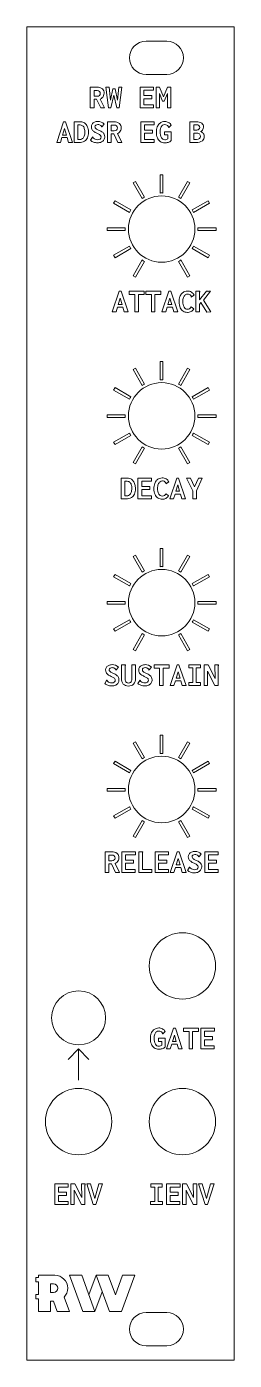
# Model space of a CAD drawing. Header units: millimetres. Extents: x 0 to 20, y 0 to 128.
import ezdxf

# ---------------------------------------------------------------- set-up
doc = ezdxf.new("R2010")
doc.units = ezdxf.units.MM
doc.layers.add('Cuts', color=1, linetype='Continuous', lineweight=13, true_color=0xff0000)
doc.layers.add('VectorEngraving', color=5, linetype='Continuous', lineweight=13, true_color=0x0000ff)

# ---------------------------------------------------------------- blocks, each defined once
blk = doc.blocks.new('block 9')
at = {"layer": 'VectorEngraving', "color": 3, "true_color": 0x00ff00, "flags": 128}
for points in [[(-0.14, 5.23), (-0.14, 3.47, -0.009431), (-0.01, 3.48, -0.009428), (0.12, 3.47), (0.12, 5.23), (-0.14, 5.23)], [(-2.52, 4.59), (-2.75, 4.46), (-1.88, 2.94, -0.018851), (-1.65, 3.07), (-2.52, 4.59)], [(2.5, 4.59), (1.62, 3.07, -0.018853), (1.85, 2.94), (2.73, 4.46), (2.5, 4.59)], [(-4.49, 2.72), (-4.63, 2.49), (-3.11, 1.61, -0.018852), (-2.97, 1.84), (-4.49, 2.72)], [(4.47, 2.72), (2.95, 1.84, -0.018855), (3.08, 1.61), (4.6, 2.49), (4.47, 2.72)], [(-5.26, 0.11), (-5.26, -0.15), (-3.51, -0.15, -0.009435), (-3.51, -0.02, -0.009432), (-3.51, 0.11), (-5.26, 0.11)], [(3.48, 0.11, -0.009425), (3.49, -0.02, -0.009435), (3.48, -0.15), (5.24, -0.15), (5.24, 0.11), (3.48, 0.11)], [(-3.11, -1.66), (-4.63, -2.53), (-4.49, -2.76), (-2.97, -1.88, -0.018852), (-3.11, -1.66)], [(3.08, -1.66, -0.018855), (2.95, -1.88), (4.47, -2.76), (4.6, -2.53), (3.08, -1.66)], [(-1.88, -2.98), (-2.75, -4.5), (-2.52, -4.63), (-1.65, -3.11, -0.018851), (-1.88, -2.98), (-1.88, -2.98)], [(1.85, -2.98, -0.018852), (1.62, -3.11), (2.5, -4.63), (2.73, -4.5), (1.85, -2.98)]]:
    blk.add_lwpolyline(points, format="xyb", dxfattribs=at)

msp = doc.modelspace()

# ---------------------------------------------------------------- linework, layer by layer
at = {"layer": 'Cuts', "color": 1, "true_color": 0xff0000}
for p, q in [((20, 128.5), (0, 128.5)), ((0, 128.5), (0, 0)), ((20, 0), (20, 128.5)), ((11.5, 127.1), (13.5, 127.1)), ((11.5, 123.9), (13.5, 123.9)), ((11.5, 4.6), (13.5, 4.6)), ((11.5, 1.4), (13.5, 1.4)), ((0, 0), (20, 0))]:
    msp.add_line(p, q, dxfattribs=at)
for centre, radius in [((13, 109), 3.2), ((13, 91), 3.2), ((13, 73), 3.2), ((13, 55), 3.2), ((15, 38), 3.2), ((5, 33), 2.6), ((5, 23), 3.2), ((15, 23), 3.2)]:
    msp.add_circle(centre, radius, dxfattribs=at)
for centre, start, end in [((11.5, 125.5), 90, 270), ((13.5, 125.5), 270, 90), ((11.5, 3), 90, 270), ((13.5, 3), 270, 90)]:
    msp.add_arc(centre, 1.6, start, end, dxfattribs=at)
at = {"layer": 'VectorEngraving'}
for p, q in [((5, 30), (4, 29)), ((5, 27), (5, 30)), ((5, 30), (6, 29))]:
    msp.add_line(p, q, dxfattribs=at)
at = {"layer": 'VectorEngraving', "color": 5, "true_color": 0x0000ff}
for p, q in [((6, 6.3), (6.69, 8.2)), ((7.28, 6.6), (6.58, 4.69))]:
    msp.add_line(p, q, dxfattribs=at)
at = {"layer": 'VectorEngraving', "flags": 128}
for points in [[(6.13, 120.67), (6.13, 122.66), (6.76, 122.66, -0.190523), (7.29, 122.5, -0.21489), (7.46, 122.08, -0.100191), (7.41, 121.86, -0.09654), (7.28, 121.66, -0.110602), (7.09, 121.53), (7.51, 120.67), (7.13, 120.67), (6.73, 121.5), (6.49, 121.5), (6.49, 120.67)], [(6.49, 121.8), (6.78, 121.8, 0.191831), (7.01, 121.87, 0.215461), (7.09, 122.07, 0.19551), (7.01, 122.26, 0.214661), (6.78, 122.35), (6.49, 122.35)], [(4.58, 117.34), (4.58, 119.33), (5.09, 119.33, -0.111809), (5.5, 119.26, -0.118038), (5.74, 119.06, -0.086032), (5.9, 118.74, -0.073414), (5.95, 118.32, -0.093797), (5.86, 117.8, -0.163829), (5.57, 117.46, -0.136034), (5.06, 117.34)], [(4.93, 117.62), (5.05, 117.62, 0.155033), (5.37, 117.71, 0.160924), (5.55, 117.95, 0.087589), (5.6, 118.32, 0.068844), (5.55, 118.7, 0.162589), (5.39, 118.95, 0.168551), (5.08, 119.04), (4.93, 119.04)], [(6.81, 117.31, -0.082459), (6.44, 117.37, -0.123923), (6.15, 117.55), (6.33, 117.84), (6.34, 117.87), (6.37, 117.85, 0.04687), (6.39, 117.8, 0.09145), (6.44, 117.75, 0.068159), (6.61, 117.65, 0.095003), (6.83, 117.61, 0.154469), (7.07, 117.67, 0.260654), (7.16, 117.87, 0.120851), (7.13, 117.99, 0.121961), (7.02, 118.1, 0.038254), (6.77, 118.23, -0.058107), (6.45, 118.41, -0.120043), (6.28, 118.61, -0.112683), (6.23, 118.85, -0.159231), (6.31, 119.11, -0.131771), (6.53, 119.3, -0.110553), (6.86, 119.36, -0.218459), (7.46, 119.11), (7.25, 118.86), (7.23, 118.84), (7.21, 118.86, 0.052527), (7.2, 118.91, 0.094698), (7.15, 118.97, 0.123915), (7.02, 119.05, 0.06748), (6.86, 119.07, 0.17107), (6.66, 119.01, 0.239524), (6.58, 118.87, 0.131511), (6.61, 118.75, 0.113696), (6.72, 118.64, 0.038355), (6.99, 118.51, -0.053425), (7.31, 118.33, -0.127597), (7.47, 118.13, -0.104237), (7.52, 117.89, -0.12798), (7.44, 117.61, -0.14679), (7.21, 117.39, -0.123967)], [(7.78, 117.34), (7.78, 119.33), (8.41, 119.33, -0.190523), (8.94, 119.17, -0.21489), (9.11, 118.75, -0.100191), (9.06, 118.53, -0.09654), (8.93, 118.33, -0.110602), (8.74, 118.2), (9.16, 117.34), (8.78, 117.34), (8.38, 118.17), (8.14, 118.17), (8.14, 117.34)], [(8.14, 118.47), (8.43, 118.47, 0.191831), (8.66, 118.54, 0.215461), (8.74, 118.74, 0.19551), (8.66, 118.94, 0.214661), (8.43, 119.02), (8.14, 119.02)], [(13.3, 117.31, -0.158609), (12.87, 117.44, -0.143527), (12.59, 117.79, -0.099023), (12.5, 118.33, -0.094113), (12.58, 118.85, -0.114791), (12.79, 119.16, -0.108028), (13.05, 119.32, -0.075567), (13.3, 119.36, -0.124802), (13.66, 119.27, -0.151526), (13.92, 119.01), (13.71, 118.81), (13.69, 118.79), (13.67, 118.81, 0.046497), (13.66, 118.86, 0.079074), (13.62, 118.92, 0.096529), (13.49, 119.02, 0.121945), (13.31, 119.06, 0.14766), (13.08, 119, 0.155579), (12.92, 118.77, 0.093303), (12.86, 118.36, 0.140614), (12.98, 117.79, 0.269693), (13.3, 117.6, 0.065406), (13.46, 117.62, 0.113503), (13.6, 117.7), (13.6, 118.07), (13.27, 118.07), (13.27, 118.37), (13.93, 118.37), (13.93, 117.52, -0.099388), (13.62, 117.35, -0.071095)], [(15.73, 117.34), (15.73, 119.33), (16.33, 119.33, -0.169822), (16.86, 119.19, -0.23768), (17.03, 118.83, -0.133487), (16.96, 118.58, -0.174147), (16.75, 118.4, -0.132357), (17.01, 118.2, -0.167151), (17.11, 117.92, -0.236829), (16.92, 117.5, -0.170949), (16.33, 117.34)], [(16.09, 118.54), (16.3, 118.54, 0.176823), (16.59, 118.61, 0.219126), (16.67, 118.8, 0.232896), (16.59, 118.97, 0.172228), (16.34, 119.04), (16.09, 119.04)], [(16.09, 117.64), (16.37, 117.64, 0.159916), (16.64, 117.71, 0.253314), (16.74, 117.93, 0.214462), (16.64, 118.16, 0.185003), (16.31, 118.25), (16.09, 118.25)], [(15.48, 100.97, -0.137181), (15.08, 101.08, -0.152134), (14.79, 101.41, -0.109573), (14.69, 101.99, -0.085497), (14.76, 102.49, -0.110549), (14.95, 102.8, -0.109274), (15.21, 102.97, -0.089414), (15.49, 103.03, -0.144279), (15.88, 102.92, -0.15015), (16.12, 102.64), (15.89, 102.47), (15.87, 102.45), (15.85, 102.48, 0.11408), (15.85, 102.52, 0.04611), (15.81, 102.59, 0.120563), (15.67, 102.71, 0.097397), (15.51, 102.74, 0.171045), (15.28, 102.65, 0.132489), (15.11, 102.41, 0.095776), (15.04, 102.01, 0.142464), (15.17, 101.47, 0.270554), (15.49, 101.27, 0.136035), (15.69, 101.32, 0.125476), (15.85, 101.49), (16.1, 101.31, -0.142497), (15.83, 101.05, -0.116168)], [(16.79, 101.91), (16.65, 101.74), (16.65, 101.01), (16.3, 101.01), (16.3, 103), (16.68, 103), (16.68, 102.97, 0.168988), (16.66, 102.93, 0.029799), (16.65, 102.85), (16.65, 102.18), (17.31, 103.02, 0.053146), (17.44, 103, 0.010005), (17.55, 103), (17.71, 103), (17.04, 102.16), (17.75, 101.01), (17.34, 101)], [(9.1, 83.01), (9.1, 85), (9.61, 85, -0.111809), (10.02, 84.93, -0.118038), (10.27, 84.72, -0.086032), (10.42, 84.4, -0.073414), (10.48, 83.99, -0.093797), (10.38, 83.47, -0.163829), (10.09, 83.13, -0.136034), (9.58, 83.01)], [(13.05, 82.97, -0.137181), (12.65, 83.08, -0.152134), (12.36, 83.41, -0.109573), (12.26, 83.99, -0.085497), (12.33, 84.49, -0.110549), (12.52, 84.8, -0.109274), (12.78, 84.97, -0.089414), (13.06, 85.03, -0.144279), (13.44, 84.92, -0.15015), (13.69, 84.64), (13.46, 84.47), (13.44, 84.45), (13.42, 84.48, 0.11408), (13.41, 84.52, 0.04611), (13.38, 84.59, 0.120563), (13.24, 84.71, 0.097397), (13.08, 84.74, 0.171045), (12.85, 84.65, 0.132489), (12.68, 84.41, 0.095776), (12.61, 84.01, 0.142464), (12.74, 83.47, 0.270554), (13.06, 83.27, 0.136035), (13.26, 83.32, 0.125476), (13.42, 83.49), (13.67, 83.31, -0.142497), (13.4, 83.05, -0.116168)], [(9.45, 83.29), (9.57, 83.29, 0.155033), (9.89, 83.38, 0.160924), (10.07, 83.62, 0.087589), (10.12, 83.99, 0.068844), (10.08, 84.37, 0.162589), (9.91, 84.62, 0.168551), (9.6, 84.71), (9.45, 84.71)], [(8.18, 64.98, -0.082459), (7.81, 65.04, -0.123923), (7.52, 65.22), (7.7, 65.51), (7.71, 65.54), (7.74, 65.52, 0.04687), (7.76, 65.47, 0.09145), (7.81, 65.41, 0.068159), (7.98, 65.31, 0.095003), (8.2, 65.28, 0.154469), (8.44, 65.34, 0.260654), (8.53, 65.53, 0.120851), (8.5, 65.65, 0.121961), (8.39, 65.77, 0.038254), (8.14, 65.9, -0.058107), (7.82, 66.08, -0.120043), (7.65, 66.28, -0.112683), (7.6, 66.52, -0.159231), (7.68, 66.78, -0.131771), (7.9, 66.96, -0.110553), (8.23, 67.03, -0.218459), (8.83, 66.78), (8.62, 66.53), (8.6, 66.51), (8.58, 66.53, 0.052527), (8.57, 66.58, 0.094698), (8.52, 66.64, 0.123915), (8.39, 66.72, 0.06748), (8.23, 66.74, 0.17107), (8.03, 66.68, 0.239524), (7.95, 66.54, 0.131511), (7.98, 66.42, 0.113696), (8.1, 66.31, 0.038355), (8.36, 66.18, -0.053425), (8.68, 66, -0.127597), (8.84, 65.8, -0.104237), (8.89, 65.56, -0.12798), (8.81, 65.28, -0.14679), (8.58, 65.06, -0.123967)], [(9.8, 64.97, -0.218793), (9.3, 65.16, -0.190278), (9.12, 65.71), (9.12, 67), (9.51, 67), (9.51, 66.97, 0.124617), (9.49, 66.93, 0.045437), (9.48, 66.85), (9.48, 65.7, 0.13334), (9.55, 65.38, 0.278591), (9.81, 65.26, 0.272644), (10.06, 65.38, 0.137686), (10.14, 65.71), (10.14, 67), (10.49, 67), (10.49, 65.72, -0.20833), (10.3, 65.15, -0.198997)], [(11.37, 64.98, -0.082459), (11, 65.04, -0.123923), (10.71, 65.22), (10.89, 65.51), (10.9, 65.54), (10.93, 65.52, 0.04687), (10.95, 65.47, 0.09145), (11, 65.41, 0.068159), (11.17, 65.31, 0.095003), (11.38, 65.28, 0.154469), (11.63, 65.34, 0.260654), (11.72, 65.53, 0.120851), (11.69, 65.65, 0.121961), (11.58, 65.77, 0.038254), (11.33, 65.9, -0.058107), (11.01, 66.08, -0.120043), (10.84, 66.28, -0.112683), (10.79, 66.52, -0.159231), (10.87, 66.78, -0.131771), (11.09, 66.96, -0.110553), (11.42, 67.03, -0.218459), (12.02, 66.78), (11.81, 66.53), (11.79, 66.51), (11.77, 66.53, 0.052527), (11.76, 66.58, 0.094698), (11.71, 66.64, 0.123915), (11.58, 66.72, 0.06748), (11.42, 66.74, 0.17107), (11.22, 66.68, 0.239524), (11.14, 66.54, 0.131511), (11.17, 66.42, 0.113696), (11.28, 66.31, 0.038355), (11.55, 66.18, -0.053425), (11.87, 66, -0.127597), (12.03, 65.8, -0.104237), (12.08, 65.56, -0.12798), (12, 65.28, -0.14679), (11.77, 65.06, -0.123967)], [(17.1, 67), (17.47, 67), (18.15, 65.69), (18.13, 67), (18.48, 67), (18.48, 66.97, 0.127686), (18.46, 66.93, 0.045437), (18.45, 66.85), (18.45, 65.01), (18.12, 65.01), (17.42, 66.41), (17.42, 65.01), (17.1, 65.01)], [(7.56, 47.01), (7.56, 49), (8.19, 49, -0.190523), (8.72, 48.84, -0.21489), (8.89, 48.41, -0.100191), (8.84, 48.19, -0.09654), (8.71, 48, -0.110602), (8.52, 47.87), (8.94, 47.01), (8.56, 47.01), (8.16, 47.83), (7.92, 47.83), (7.92, 47.01)], [(10.79, 49), (11.18, 49), (11.18, 48.97, 0.15231), (11.16, 48.92, 0.043707), (11.15, 48.85), (11.15, 47.3), (12.06, 47.3), (12.06, 47.01), (10.79, 47.01)], [(16.16, 46.97, -0.082459), (15.79, 47.03, -0.123923), (15.5, 47.21), (15.68, 47.51), (15.69, 47.53), (15.72, 47.52, 0.04687), (15.73, 47.47, 0.09145), (15.78, 47.41, 0.068159), (15.96, 47.31, 0.095003), (16.17, 47.27, 0.154469), (16.42, 47.34, 0.260654), (16.51, 47.53, 0.120851), (16.48, 47.65, 0.121961), (16.37, 47.76, 0.038254), (16.12, 47.9, -0.058107), (15.8, 48.08, -0.120043), (15.62, 48.28, -0.112683), (15.57, 48.52, -0.159231), (15.65, 48.78, -0.131771), (15.88, 48.96, -0.110553), (16.21, 49.03, -0.218459), (16.81, 48.77), (16.6, 48.53), (16.58, 48.51), (16.56, 48.53, 0.052527), (16.54, 48.58, 0.094698), (16.5, 48.64, 0.123915), (16.37, 48.71, 0.06748), (16.21, 48.73, 0.17107), (16, 48.67, 0.239524), (15.93, 48.53, 0.131511), (15.96, 48.42, 0.113696), (16.07, 48.31, 0.038355), (16.34, 48.17, -0.053425), (16.66, 47.99, -0.127597), (16.82, 47.8, -0.104237), (16.87, 47.55, -0.12798), (16.79, 47.28, -0.14679), (16.56, 47.06, -0.123967)], [(7.92, 48.13), (8.21, 48.13, 0.191831), (8.44, 48.21, 0.215461), (8.52, 48.4, 0.19551), (8.44, 48.6, 0.214661), (8.21, 48.68), (7.92, 48.68)], [(12.72, 29.97, -0.158609), (12.29, 30.1, -0.143527), (12.01, 30.46, -0.099023), (11.92, 30.99, -0.094113), (12, 31.51, -0.114791), (12.21, 31.83, -0.108028), (12.47, 31.98, -0.075567), (12.72, 32.03, -0.124802), (13.08, 31.94, -0.151526), (13.34, 31.68), (13.13, 31.47), (13.11, 31.45), (13.09, 31.47, 0.046497), (13.08, 31.52, 0.079074), (13.04, 31.59, 0.096529), (12.91, 31.69, 0.121945), (12.73, 31.73, 0.14766), (12.5, 31.66, 0.155579), (12.34, 31.44, 0.093303), (12.28, 31.03, 0.140614), (12.4, 30.45, 0.269693), (12.72, 30.27, 0.065406), (12.88, 30.29, 0.113503), (13.02, 30.37), (13.02, 30.73), (12.69, 30.73), (12.69, 31.03), (13.35, 31.03), (13.35, 30.18, -0.099388), (13.05, 30.02, -0.071095)], [(4.26, 16.99), (4.63, 16.99), (5.3, 15.69), (5.29, 16.99), (5.64, 16.99), (5.64, 16.96, 0.127686), (5.62, 16.92, 0.045437), (5.61, 16.85), (5.61, 15.01), (5.28, 15.01), (4.58, 16.4), (4.58, 15.01), (4.26, 15.01)], [(15.02, 16.99), (15.4, 16.99), (16.07, 15.69), (16.05, 16.99), (16.4, 16.99), (16.4, 16.96, 0.127686), (16.38, 16.92, 0.045437), (16.38, 16.85), (16.38, 15.01), (16.04, 15.01), (15.35, 16.4), (15.35, 15.01), (15.02, 15.01)]]:
    msp.add_lwpolyline(points, format="xyb", close=True, dxfattribs=at)
for points in [[(7.87, 120.67), (7.61, 122.66), (7.93, 122.66), (8.06, 121.41), (8.31, 122.5), (8.51, 122.5), (8.76, 121.42), (8.87, 122.66), (9.16, 122.66), (8.9, 120.67), (8.68, 120.67), (8.39, 121.9), (8.11, 120.67)], [(10.93, 120.67), (10.93, 122.66), (12.23, 122.66), (12.23, 122.37), (11.28, 122.37), (11.28, 121.86), (12.06, 121.86), (12.06, 121.56), (11.28, 121.56), (11.28, 120.97), (12.22, 120.97), (12.22, 120.67)], [(12.47, 120.67), (12.47, 122.66), (12.78, 122.66), (13.17, 121.75), (13.55, 122.66), (13.87, 122.66), (13.87, 120.67), (13.56, 120.67), (13.56, 122.06), (13.24, 121.33), (13.07, 121.33), (12.78, 122.06), (12.78, 120.67)], [(4.04, 117.34), (3.91, 117.81), (3.39, 117.81), (3.25, 117.34), (2.89, 117.34), (3.56, 119.34), (3.74, 119.34), (4.41, 117.34)], [(3.65, 118.68), (3.46, 118.06), (3.83, 118.06)], [(10.99, 117.34), (10.99, 119.33), (12.28, 119.33), (12.28, 119.04), (11.34, 119.04), (11.34, 118.53), (12.11, 118.53), (12.11, 118.23), (11.34, 118.23), (11.34, 117.64), (12.27, 117.64), (12.27, 117.34)], [(9.4, 101.01), (9.27, 101.47), (8.75, 101.47), (8.61, 101.01), (8.25, 101.01), (8.92, 103.01), (9.09, 103.01), (9.77, 101.01)], [(10.41, 101.01), (10.41, 102.69), (9.88, 102.69), (9.88, 103), (11.32, 103), (11.32, 102.69), (10.76, 102.69), (10.76, 101.01)], [(12.01, 101.01), (12.01, 102.69), (11.47, 102.69), (11.47, 103), (12.92, 103), (12.92, 102.69), (12.35, 102.69), (12.35, 101.01)], [(14.19, 101.01), (14.05, 101.47), (13.53, 101.47), (13.39, 101.01), (13.03, 101.01), (13.7, 103.01), (13.88, 103.01), (14.55, 101.01)], [(9.01, 102.34), (8.82, 101.73), (9.19, 101.73)], [(13.79, 102.34), (13.61, 101.73), (13.97, 101.73)], [(10.72, 83.01), (10.72, 85), (12.02, 85), (12.02, 84.7), (11.08, 84.7), (11.08, 84.19), (11.85, 84.19), (11.85, 83.9), (11.08, 83.9), (11.08, 83.3), (12.01, 83.3), (12.01, 83.01)], [(14.94, 83.01), (14.81, 83.47), (14.29, 83.47), (14.15, 83.01), (13.79, 83.01), (14.46, 85.01), (14.63, 85.01), (15.31, 83.01)], [(15.99, 83.01), (15.99, 83.79), (15.4, 85), (15.77, 85), (16.18, 84.17), (16.54, 85), (16.9, 85), (16.35, 83.79), (16.35, 83.01)], [(14.55, 84.34), (14.36, 83.73), (14.73, 83.73)], [(12.8, 65.01), (12.8, 66.7), (12.27, 66.7), (12.27, 67), (13.71, 67), (13.71, 66.7), (13.15, 66.7), (13.15, 65.01)], [(14.98, 65.01), (14.84, 65.47), (14.32, 65.47), (14.18, 65.01), (13.83, 65.01), (14.5, 67.01), (14.67, 67.01), (15.35, 65.01)], [(15.61, 65.01), (15.61, 65.3), (16, 65.3), (16, 66.71), (15.63, 66.71), (15.63, 67), (16.73, 67), (16.73, 66.71), (16.34, 66.71), (16.34, 65.3), (16.74, 65.3), (16.74, 65.01)], [(14.59, 66.34), (14.4, 65.73), (14.77, 65.73)], [(9.17, 47.01), (9.17, 49), (10.47, 49), (10.47, 48.7), (9.52, 48.7), (9.52, 48.19), (10.3, 48.19), (10.3, 47.89), (9.52, 47.89), (9.52, 47.3), (10.46, 47.3), (10.46, 47.01)], [(12.36, 47.01), (12.36, 49), (13.66, 49), (13.66, 48.7), (12.71, 48.7), (12.71, 48.19), (13.49, 48.19), (13.49, 47.89), (12.71, 47.89), (12.71, 47.3), (13.65, 47.3), (13.65, 47.01)], [(14.99, 47.01), (14.85, 47.47), (14.33, 47.47), (14.19, 47.01), (13.83, 47.01), (14.51, 49.01), (14.68, 49.01), (15.35, 47.01)], [(17.15, 47.01), (17.15, 49), (18.44, 49), (18.44, 48.7), (17.5, 48.7), (17.5, 48.19), (18.27, 48.19), (18.27, 47.89), (17.5, 47.89), (17.5, 47.3), (18.43, 47.3), (18.43, 47.01)], [(14.59, 48.34), (14.41, 47.73), (14.77, 47.73)], [(14.63, 30.01), (14.49, 30.47), (13.97, 30.47), (13.83, 30.01), (13.47, 30.01), (14.15, 32.01), (14.32, 32.01), (14.99, 30.01)], [(14.23, 31.34), (14.05, 30.73), (14.41, 30.73)], [(15.64, 30.01), (15.64, 31.69), (15.1, 31.69), (15.1, 32), (16.55, 32), (16.55, 31.69), (15.98, 31.69), (15.98, 30.01)], [(16.79, 30.01), (16.79, 32), (18.08, 32), (18.08, 31.7), (17.14, 31.7), (17.14, 31.19), (17.91, 31.19), (17.91, 30.89), (17.14, 30.89), (17.14, 30.3), (18.07, 30.3), (18.07, 30.01)], [(2.71, 15.01), (2.71, 16.99), (4, 16.99), (4, 16.7), (3.06, 16.7), (3.06, 16.19), (3.83, 16.19), (3.83, 15.89), (3.06, 15.89), (3.06, 15.3), (3.99, 15.3), (3.99, 15.01)], [(6.42, 15), (5.78, 16.99), (6.14, 16.99), (6.56, 15.6), (6.95, 16.99), (7.29, 16.99), (6.66, 15)], [(11.94, 15.01), (11.94, 15.3), (12.33, 15.3), (12.33, 16.7), (11.96, 16.7), (11.96, 16.99), (13.06, 16.99), (13.06, 16.7), (12.67, 16.7), (12.67, 15.3), (13.07, 15.3), (13.07, 15.01)], [(13.47, 15.01), (13.47, 16.99), (14.77, 16.99), (14.77, 16.7), (13.82, 16.7), (13.82, 16.19), (14.6, 16.19), (14.6, 15.89), (13.82, 15.89), (13.82, 15.3), (14.76, 15.3), (14.76, 15.01)], [(17.19, 15), (16.55, 16.99), (16.91, 16.99), (17.32, 15.6), (17.71, 16.99), (18.06, 16.99), (17.43, 15)]]:
    msp.add_lwpolyline(points, close=True, dxfattribs=at)
at = {"layer": 'VectorEngraving', "color": 5, "true_color": 0x0000ff, "flags": 128}
for points in [[(1.14, 8.2), (1.14, 7.99), (0.88, 7.99), (0.88, 7.57), (1.14, 7.57), (1.14, 6.33), (0.88, 6.33), (0.88, 5.91), (1.14, 5.91), (1.14, 5.7), (1.14, 4.69), (2.3, 4.69), (2.3, 5.7), (2.58, 5.7), (2.94, 4.69), (4.11, 4.69), (3.6, 6.09, 0.192358), (3.95, 6.95, 0.414213), (2.7, 8.2), (1.14, 8.2)], [(2.3, 7.36), (2.59, 7.36, -0.414211), (3, 6.95, -0.414192), (2.59, 6.54), (2.3, 6.54), (2.3, 7.36)]]:
    msp.add_lwpolyline(points, format="xyb", dxfattribs=at)
for points in [[(4.14, 8.2), (5.42, 4.69), (6.58, 4.69), (5.31, 8.2), (4.14, 8.2)], [(6.69, 8.2), (7.97, 4.69), (9.14, 4.69), (10.41, 8.2), (9.24, 8.2), (8.55, 6.3), (7.86, 8.2), (6.69, 8.2)]]:
    msp.add_lwpolyline(points, dxfattribs=at)

# ---------------------------------------------------------------- block references
at = {"layer": 'VectorEngraving'}
for p in [(13, 109), (13, 91), (13, 73), (13, 55)]:
    msp.add_blockref('block 9', p, dxfattribs=at)

doc.saveas('drawing.dxf')
